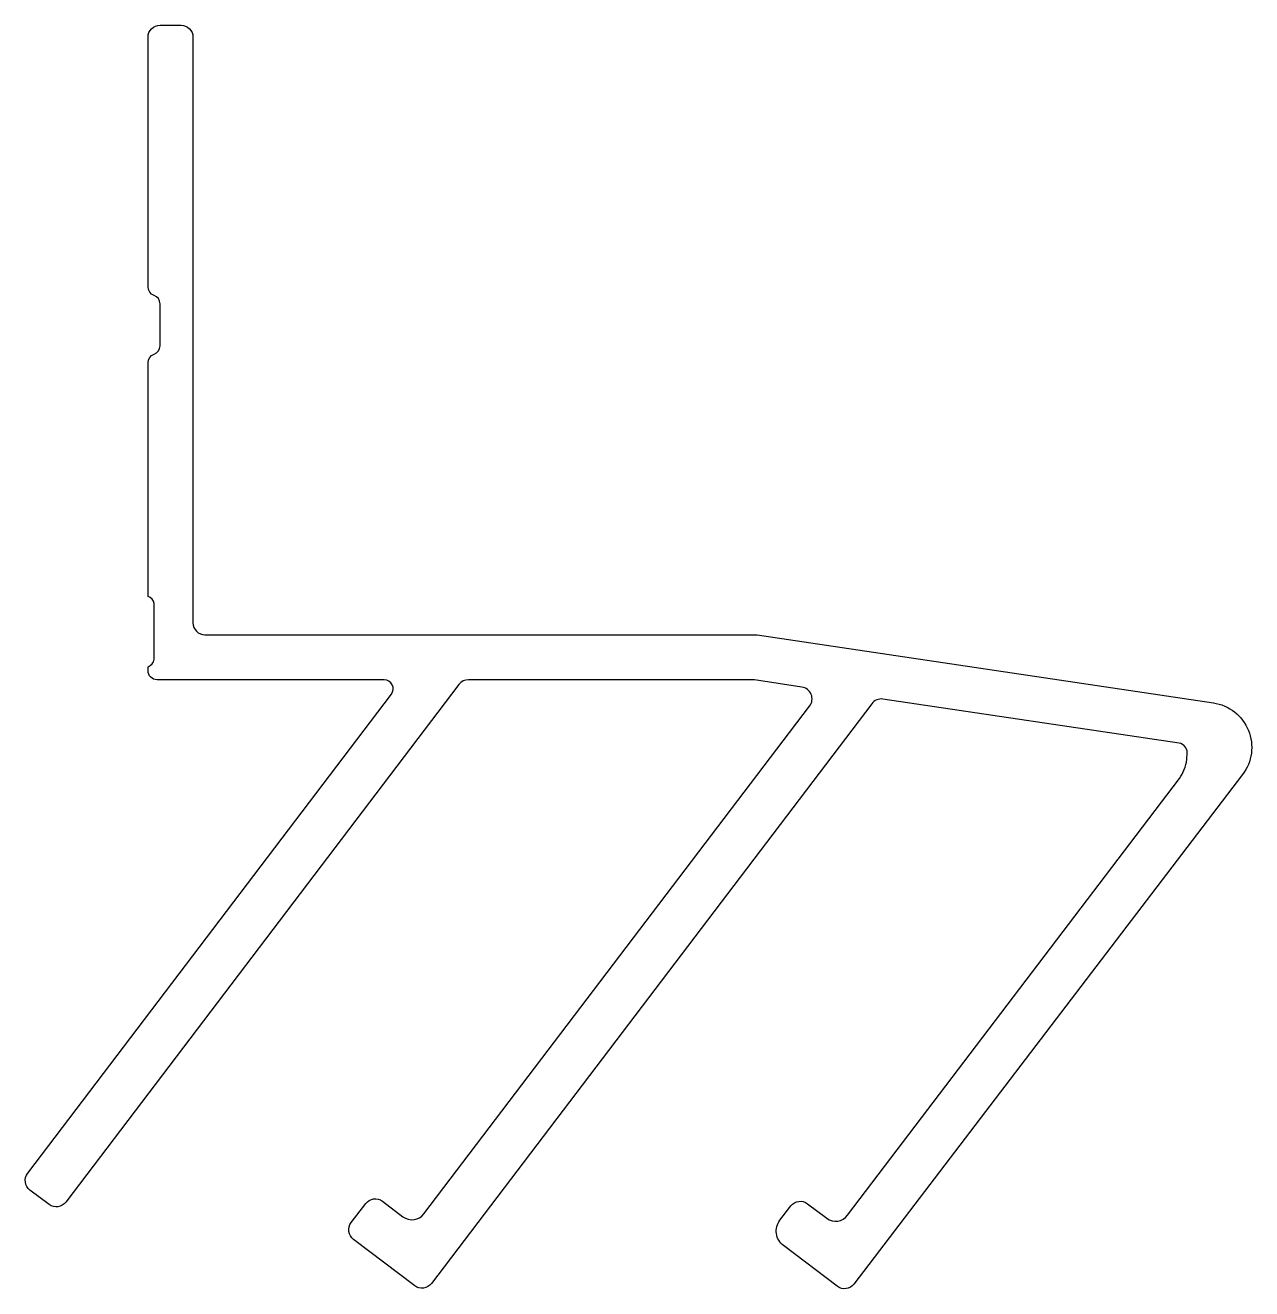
# Model space of a CAD drawing. Extents: x 158.3 to 199.3, y 206.1 to 248.2.
import ezdxf

# ---------------------------------------------------------------- set-up
doc = ezdxf.new("R2010")
doc.units = 0
doc.layers.add('ANA', color=220, linetype='CONTINUOUS')

msp = doc.modelspace()

# ---------------------------------------------------------------- linework, layer by layer
at = {"layer": 'ANA'}
msp.add_lwpolyline([(184.51, 225.51, 0.570179), (184.25, 226.148), (182.664, 226.384), (173.118, 226.391, 0.234496), (172.8, 226.233), (159.677, 208.951, -0.413957), (159.117, 208.874), (158.479, 209.357, -0.41447), (158.402, 209.918), (170.545, 225.909, 0.620094), (170.306, 226.391), (162.721, 226.391, -0.414214), (162.421, 226.691), (162.421, 226.826, 0.287235), (162.621, 227.074), (162.621, 228.935, 0.280004), (162.421, 229.174), (162.421, 236.974, -0.317837), (162.621, 237.257, 0.317837), (162.821, 237.54), (162.821, 238.94, 0.317837), (162.621, 239.223, -0.317837), (162.421, 239.505), (162.421, 247.84, -0.414214), (162.821, 248.24), (163.521, 248.24, -0.414214), (163.921, 247.84), (163.921, 228.291, 0.414214), (164.321, 227.891), (182.761, 227.891), (197.991, 225.62, -0.570805), (198.963, 223.226), (185.99, 206.218, -0.413319), (185.43, 206.142), (183.633, 207.504, -0.41447), (183.518, 208.345), (183.881, 208.823, -0.413957), (184.441, 208.9), (185.079, 208.416, 0.413957), (185.779, 208.512), (196.855, 223.098, 0.11695), (197.107, 223.727), (197.114, 223.956, 0.37169), (196.849, 224.273), (186.958, 225.745, 0.273818), (186.581, 225.591), (171.884, 206.237, -0.413957), (171.324, 206.16), (169.281, 207.709, -0.41447), (169.204, 208.269), (169.688, 208.906, -0.413957), (170.248, 208.983), (170.932, 208.465, 0.413871), (171.632, 208.561)], format="xyb", close=True, dxfattribs=at)

doc.saveas('drawing.dxf')
